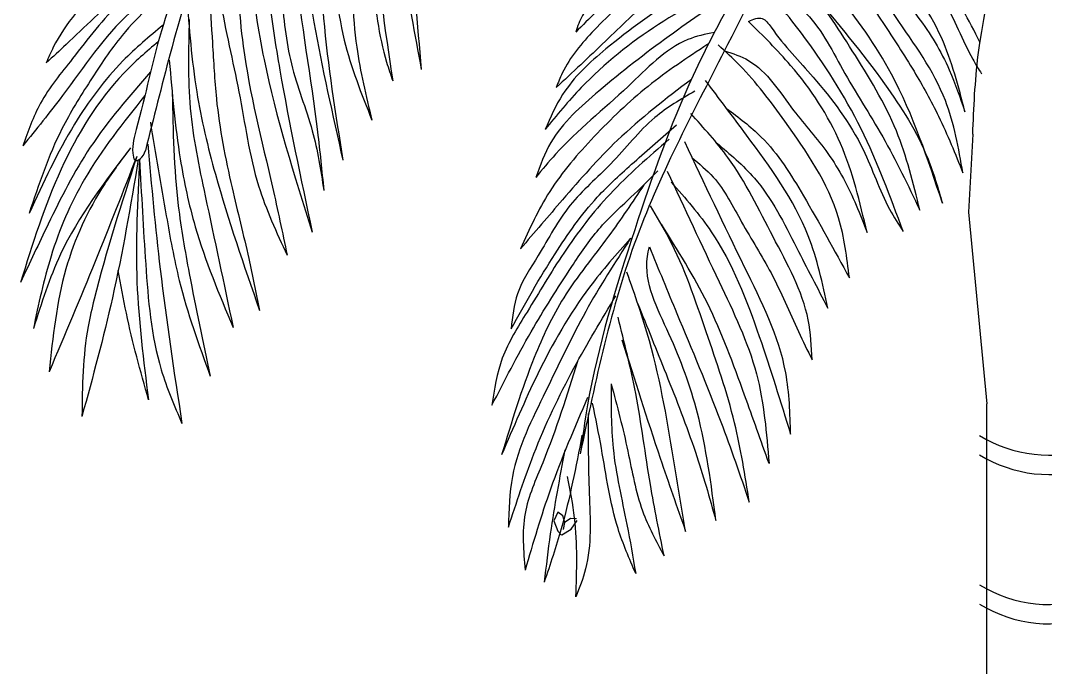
# Model space of a CAD drawing. Header units: millimetres. Extents: x 373.32 to 375.29, y 2563.49 to 2567.07.
# Drawn here: x 373.407 to 374.355, y 2565.283 to 2565.881 of the extents above; entities that cross this region are included whole.
import ezdxf

# ---------------------------------------------------------------- set-up
doc = ezdxf.new("R2010")
doc.units = ezdxf.units.MM
doc.header["$LTSCALE"] = 10
doc.layers.add('Vegetais', color=94, linetype='Continuous')

msp = doc.modelspace()

# ---------------------------------------------------------------- linework, layer by layer
at = {"layer": 'Vegetais'}
for p, q in [((374.28742, 2565.77614), (374.28337, 2565.704)), ((373.90358, 2565.42637), (373.89993, 2565.41859)), ((373.89993, 2565.41859), (373.90376, 2565.40884)), ((373.90829, 2565.42311), (373.90358, 2565.42637)), ((373.91028, 2565.41708), (373.90829, 2565.42311)), ((373.9154, 2565.42074), (373.91042, 2565.41739)), ((373.9209, 2565.42019), (373.9154, 2565.42074)), ((373.91588, 2565.4107), (373.92153, 2565.4187)), ((373.90376, 2565.40884), (373.90703, 2565.40535)), ((373.90727, 2565.40545), (373.91588, 2565.4107)), ((373.90889, 2565.4105), (373.91028, 2565.41708))]:
    msp.add_line(p, q, dxfattribs=at)
at = {"layer": 'Vegetais', "color": 34}
for p in [(374.28337, 2565.704), (374.29997, 2563.49147)]:
    msp.add_line(p, (374.30056, 2565.52688), dxfattribs=at)
for centre, start, end in [((374.35813, 2565.60181), 238.2876, 288.62497), ((374.35813, 2565.58392), 238.28476, 288.79373), ((374.35813, 2565.46365), 238.26567, 289.93256), ((374.35813, 2565.44577), 238.26284, 290.1026)]:
    msp.add_arc(centre, 0.12258, start, end, dxfattribs=at)
for points, knots in [([(374.33284, 2566.17729), (374.31531, 2566.19067), (374.27138, 2566.22418), (374.18377, 2566.27394), (374.0597, 2566.29287), (373.93388, 2566.28865), (373.81642, 2566.2641), (373.73338, 2566.18719), (373.6504, 2566.11998), (373.60429, 2566.03424), (373.56874, 2565.95659), (373.53487, 2565.87653), (373.52084, 2565.80371), (373.50928, 2565.76549), (373.51222, 2565.74782), (373.52051, 2565.75507), (373.52231, 2565.76108)], [0, 0, 0, 0, 4.726503, 11.842611, 21.312707, 31.065893, 38.975755, 46.166166, 54.877749, 61.655202, 66.713658, 73.199178, 80.366043, 81.948867, 82.410355, 83.39627, 83.39627, 83.39627, 83.39627]), ([(374.28742, 2565.77614), (374.28843, 2565.80066), (374.29186, 2565.88375), (374.32652, 2565.98908), (374.30982, 2566.09367), (374.28173, 2566.16434), (374.21686, 2566.23125), (374.10967, 2566.28101), (373.96793, 2566.27181), (373.80845, 2566.25154), (373.69476, 2566.14548), (373.61592, 2566.04769), (373.57335, 2565.95019), (373.54575, 2565.85537), (373.52971, 2565.79099), (373.52231, 2565.76108)], [0, 0, 0, 0, 5.255262, 17.807073, 23.014796, 27.630123, 33.889726, 42.511519, 51.955877, 63.968667, 75.914622, 83.921331, 90.872833, 98.48493, 105.083332, 105.083332, 105.083332, 105.083332]), ([(374.26894, 2566.17353), (374.23461, 2566.14727), (374.16481, 2566.09388), (374.10227, 2565.96437), (374.02555, 2565.83643), (373.97228, 2565.68341), (373.93633, 2565.56624), (373.92646, 2565.49563), (373.92433, 2565.48042)], [0, 0, 0, 0, 0.163234, 0.331826, 0.54075, 0.735694, 0.949832, 1.008627, 1.008627, 1.008627, 1.008627]), ([(374.2827, 2566.15323), (374.25917, 2566.1385), (374.19229, 2566.0937), (374.1228, 2565.98572), (374.05229, 2565.84005), (373.96629, 2565.68093), (373.93854, 2565.5483), (373.92433, 2565.48042)], [1.691057, 1.691057, 1.691057, 1.691057, 7.594198, 18.888716, 28.400162, 42.49511, 57.273691, 57.273691, 57.273691, 57.273691])]:
    msp.add_open_spline(points, degree=3, knots=knots, dxfattribs=at)
at = {"layer": 'Vegetais'}
for points, knots in [([(373.79159, 2566.22238), (373.78073, 2566.18484), (373.76459, 2566.12909), (373.77107, 2566.04122), (373.76723, 2565.95022), (373.77367, 2565.87806), (373.77742, 2565.83602)], [0, 0, 0, 0, 0.1478679, 0.2196281, 0.3352989, 0.4966861, 0.4966861, 0.4966861, 0.4966861]), ([(373.75415, 2566.19626), (373.74971, 2566.17639), (373.7383, 2566.12541), (373.73141, 2566.04872), (373.73306, 2565.9445), (373.74387, 2565.87298), (373.75102, 2565.8257)], [0, 0, 0, 0, 0.0779439, 0.2000359, 0.2937554, 0.4766411, 0.4766411, 0.4766411, 0.4766411]), ([(373.75415, 2566.19626), (373.75237, 2566.16412), (373.74914, 2566.10411), (373.74931, 2566.01655), (373.76021, 2565.92848), (373.77132, 2565.86883), (373.77742, 2565.83602)], [0.398703, 0.398703, 0.398703, 0.398703, 7.29466, 13.272435, 19.122755, 26.270936, 26.270936, 26.270936, 26.270936]), ([(373.72079, 2566.16694), (373.71709, 2566.1176), (373.71129, 2566.03461), (373.7317, 2565.9275), (373.73841, 2565.86171), (373.74902, 2565.83141), (373.75102, 2565.8257)], [0.361857, 0.361857, 0.361857, 0.361857, 10.892768, 18.083883, 23.657298, 24.952067, 24.952067, 24.952067, 24.952067]), ([(373.71983, 2566.15399), (373.71346, 2566.11849), (373.70111, 2566.04962), (373.71267, 2565.95024), (373.71383, 2565.86329), (373.72631, 2565.81166), (373.73175, 2565.78918)], [0, 0, 0, 0, 0.1372963, 0.2663648, 0.3808743, 0.4692003, 0.4692003, 0.4692003, 0.4692003]), ([(373.68868, 2566.13393), (373.68659, 2566.1046), (373.68298, 2566.04492), (373.69414, 2565.95489), (373.70084, 2565.86697), (373.72204, 2565.81361), (373.73175, 2565.78918)], [0.841948, 0.841948, 0.841948, 0.841948, 7.122481, 13.624106, 20.257032, 25.855754, 25.855754, 25.855754, 25.855754]), ([(373.66447, 2566.07747), (373.66128, 2566.0462), (373.65625, 2565.99689), (373.66257, 2565.89663), (373.6786, 2565.81096), (373.68543, 2565.74236), (373.68723, 2565.72428)], [0, 0, 0, 0, 0.1201521, 0.1894306, 0.3838856, 0.4534614, 0.4534614, 0.4534614, 0.4534614]), ([(373.66447, 2566.07747), (373.66363, 2566.03103), (373.66389, 2565.96482), (373.68144, 2565.85639), (373.69533, 2565.79459), (373.70488, 2565.75212)], [2.49302, 2.49302, 2.49302, 2.49302, 12.412516, 16.658266, 25.982338, 25.982338, 25.982338, 25.982338]), ([(373.68549, 2566.06779), (373.68399, 2566.0303), (373.68153, 2565.96893), (373.68719, 2565.86326), (373.69792, 2565.79589), (373.70488, 2565.75212)], [0, 0, 0, 0, 0.1436389, 0.2351445, 0.4047566, 0.4047566, 0.4047566, 0.4047566]), ([(373.61362, 2566.03389), (373.61107, 2566.00619), (373.60568, 2565.94761), (373.61068, 2565.84384), (373.63539, 2565.74976), (373.64893, 2565.68528), (373.65334, 2565.66429)], [0, 0, 0, 0, 0.1064981, 0.2252518, 0.3955795, 0.4777219, 0.4777219, 0.4777219, 0.4777219]), ([(373.61362, 2566.03389), (373.61107, 2566.00619), (373.60568, 2565.94761), (373.61068, 2565.84384), (373.63539, 2565.74976), (373.64893, 2565.68528), (373.65334, 2565.66429)], [0, 0, 0, 0, 0.1064981, 0.2252518, 0.3955795, 0.4777219, 0.4777219, 0.4777219, 0.4777219]), ([(373.61362, 2566.03389), (373.6148, 2565.99868), (373.61692, 2565.93542), (373.63465, 2565.81791), (373.65986, 2565.73835), (373.67658, 2565.68558)], [0, 0, 0, 0, 0.1348564, 0.2423051, 0.4539255, 0.4539255, 0.4539255, 0.4539255]), ([(373.61362, 2566.03389), (373.6148, 2565.99868), (373.61692, 2565.93542), (373.63465, 2565.81791), (373.65986, 2565.73835), (373.67658, 2565.68558)], [0, 0, 0, 0, 0.1348564, 0.2423051, 0.4539255, 0.4539255, 0.4539255, 0.4539255]), ([(373.63568, 2566.02518), (373.63448, 2565.98476), (373.6326, 2565.92115), (373.65056, 2565.80788), (373.66598, 2565.73543), (373.67658, 2565.68558)], [0, 0, 0, 0, 0.1544163, 0.242993, 0.4382708, 0.4382708, 0.4382708, 0.4382708]), ([(373.63568, 2566.02518), (373.63448, 2565.98476), (373.6326, 2565.92115), (373.65056, 2565.80788), (373.66598, 2565.73543), (373.67658, 2565.68558)], [0, 0, 0, 0, 0.1544163, 0.242993, 0.4382708, 0.4382708, 0.4382708, 0.4382708]), ([(374.29411, 2565.8613), (374.28382, 2565.88163), (374.26262, 2565.9225), (374.21727, 2565.96838), (374.18674, 2566.0136), (374.15911, 2566.02239), (374.14999, 2566.02515)], [0.374644, 0.374644, 0.374644, 0.374644, 5.209569, 10.166153, 14.280365, 16.28111, 16.28111, 16.28111, 16.28111]), ([(374.13109, 2566.02329), (374.11573, 2566.01538), (374.07492, 2565.99428), (374.01547, 2565.95537), (373.96163, 2565.92049), (373.92757, 2565.89275), (373.92201, 2565.87604), (373.92023, 2565.87069)], [0.14995, 0.14995, 0.14995, 0.14995, 3.851134, 9.991547, 15.278993, 17.812489, 19.005457, 19.005457, 19.005457, 19.005457]), ([(373.63534, 2566.01332), (373.6356, 2565.99916), (373.63745, 2565.96295), (373.64871, 2565.90608), (373.65382, 2565.84047), (373.67825, 2565.78282), (373.68439, 2565.74284), (373.68723, 2565.72428)], [3.997035, 3.997035, 3.997035, 3.997035, 7.030827, 11.779042, 16.39061, 21.023157, 25.033645, 25.033645, 25.033645, 25.033645]), ([(373.58328, 2565.9881), (373.56551, 2565.97615), (373.53131, 2565.95315), (373.47859, 2565.91351), (373.44462, 2565.87482), (373.43261, 2565.84709), (373.43051, 2565.84223)], [0, 0, 0, 0, 0.0819686, 0.1577633, 0.2531686, 0.2734147, 0.2734147, 0.2734147, 0.2734147]), ([(373.58328, 2565.9881), (373.56551, 2565.97615), (373.53131, 2565.95315), (373.47859, 2565.91351), (373.44462, 2565.87482), (373.43261, 2565.84709), (373.43051, 2565.84223)], [0, 0, 0, 0, 0.0819686, 0.1577633, 0.2531686, 0.2734147, 0.2734147, 0.2734147, 0.2734147]), ([(374.11209, 2565.9876), (374.09941, 2565.98581), (374.06304, 2565.98017), (374.01565, 2565.94313), (373.96074, 2565.91157), (373.93275, 2565.88333), (373.92023, 2565.87069)], [0.232559, 0.232559, 0.232559, 0.232559, 2.942399, 8.043101, 12.725678, 16.515092, 16.515092, 16.515092, 16.515092]), ([(374.27838, 2565.74038), (374.27435, 2565.76327), (374.26501, 2565.81621), (374.21135, 2565.89013), (374.17018, 2565.95378), (374.1354, 2565.98244), (374.12894, 2565.98776)], [0, 0, 0, 0, 0.0879817, 0.2035151, 0.3437822, 0.3757527, 0.3757527, 0.3757527, 0.3757527]), ([(374.28019, 2565.79686), (374.27421, 2565.82036), (374.26107, 2565.87199), (374.21751, 2565.93185), (374.17951, 2565.9762), (374.15448, 2565.9907), (374.14705, 2565.995)], [0, 0, 0, 0, 0.0920767, 0.2023336, 0.2799781, 0.3126972, 0.3126972, 0.3126972, 0.3126972]), ([(374.09309, 2565.98452), (374.082, 2565.97657), (374.0462, 2565.95092), (373.9888, 2565.92115), (373.93901, 2565.87619), (373.91179, 2565.84382), (373.90392, 2565.82388), (373.90213, 2565.81935)], [0, 0, 0, 0, 0.0522777, 0.168665, 0.2455292, 0.3087955, 0.3274351, 0.3274351, 0.3274351, 0.3274351]), ([(374.16592, 2565.98344), (374.17435, 2565.9798), (374.19505, 2565.97088), (374.22665, 2565.94174), (374.26393, 2565.90216), (374.27933, 2565.8583), (374.2928, 2565.83663), (374.29559, 2565.83214)], [0, 0, 0, 0, 0.0349312, 0.0858441, 0.1629388, 0.2404476, 0.2606608, 0.2606608, 0.2606608, 0.2606608]), ([(373.58391, 2565.97187), (373.58584, 2565.94802), (373.59012, 2565.89523), (373.61065, 2565.81523), (373.62115, 2565.73342), (373.64353, 2565.68535), (373.65334, 2565.66429)], [0, 0, 0, 0, 0.0914544, 0.2024861, 0.3160192, 0.4045057, 0.4045057, 0.4045057, 0.4045057]), ([(373.58391, 2565.97187), (373.58584, 2565.94802), (373.59012, 2565.89523), (373.61065, 2565.81523), (373.62115, 2565.73342), (373.64353, 2565.68535), (373.65334, 2565.66429)], [0, 0, 0, 0, 0.0914544, 0.2024861, 0.3160192, 0.4045057, 0.4045057, 0.4045057, 0.4045057]), ([(374.14796, 2565.97238), (374.15464, 2565.96953), (374.16729, 2565.96412), (374.18385, 2565.94501), (374.20697, 2565.91922), (374.23927, 2565.88435), (374.26523, 2565.84107), (374.27575, 2565.80998), (374.28019, 2565.79686)], [0, 0, 0, 0, 0.0274083, 0.0519266, 0.0953089, 0.1608693, 0.2333998, 0.286407, 0.286407, 0.286407, 0.286407]), ([(373.57725, 2565.95448), (373.57982, 2565.92326), (373.5838, 2565.87483), (373.58743, 2565.79831), (373.60048, 2565.73178), (373.61702, 2565.66724), (373.62462, 2565.62926), (373.62782, 2565.61321)], [0, 0, 0, 0, 0.1200101, 0.1861632, 0.2931357, 0.3787888, 0.4414587, 0.4414587, 0.4414587, 0.4414587]), ([(373.57725, 2565.95448), (373.57982, 2565.92326), (373.5838, 2565.87483), (373.58743, 2565.79831), (373.60048, 2565.73178), (373.61702, 2565.66724), (373.62462, 2565.62926), (373.62782, 2565.61321)], [0, 0, 0, 0, 0.1200101, 0.1861632, 0.2931357, 0.3787888, 0.4414587, 0.4414587, 0.4414587, 0.4414587]), ([(374.07498, 2565.94906), (374.0555, 2565.93456), (374.01322, 2565.90315), (373.95435, 2565.86236), (373.9094, 2565.82072), (373.89671, 2565.79165), (373.89184, 2565.78049)], [0.274224, 0.274224, 0.274224, 0.274224, 5.471248, 11.54502, 15.698333, 18.288797, 18.288797, 18.288797, 18.288797]), ([(374.08497, 2565.9375), (374.08121, 2565.94291), (374.07037, 2565.95852), (374.03215, 2565.9269), (373.99179, 2565.9058), (373.9468, 2565.86092), (373.91728, 2565.83345), (373.90213, 2565.81935)], [0, 0, 0, 0, 0.0223066, 0.0643028, 0.1432738, 0.2190299, 0.2989299, 0.2989299, 0.2989299, 0.2989299]), ([(374.25936, 2565.71233), (374.24589, 2565.7532), (374.22284, 2565.82309), (374.16914, 2565.89954), (374.13495, 2565.93546), (374.1217, 2565.94937)], [0, 0, 0, 0, 0.1639136, 0.2802663, 0.3538902, 0.3538902, 0.3538902, 0.3538902]), ([(373.56376, 2565.94413), (373.54107, 2565.93033), (373.4986, 2565.90438), (373.45901, 2565.8506), (373.4242, 2565.80853), (373.41365, 2565.77897), (373.40884, 2565.76547)], [0.060167, 0.060167, 0.060167, 0.060167, 5.683516, 10.603902, 14.231761, 17.276974, 17.276974, 17.276974, 17.276974]), ([(373.56376, 2565.94413), (373.54107, 2565.93033), (373.4986, 2565.90438), (373.45901, 2565.8506), (373.4242, 2565.80853), (373.41365, 2565.77897), (373.40884, 2565.76547)], [0.060167, 0.060167, 0.060167, 0.060167, 5.683516, 10.603902, 14.231761, 17.276974, 17.276974, 17.276974, 17.276974]), ([(373.56388, 2565.94441), (373.54241, 2565.9332), (373.50017, 2565.91016), (373.46036, 2565.86968), (373.43666, 2565.84789), (373.43051, 2565.84223)], [0.731082, 0.731082, 0.731082, 0.731082, 5.885124, 10.995838, 12.786692, 12.786692, 12.786692, 12.786692]), ([(373.56388, 2565.94441), (373.54241, 2565.9332), (373.50017, 2565.91016), (373.46036, 2565.86968), (373.43666, 2565.84789), (373.43051, 2565.84223)], [0.731082, 0.731082, 0.731082, 0.731082, 5.885124, 10.995838, 12.786692, 12.786692, 12.786692, 12.786692]), ([(374.23853, 2565.706), (374.23247, 2565.73091), (374.21968, 2565.78341), (374.17765, 2565.85136), (374.14124, 2565.90799), (374.11338, 2565.93515), (374.10384, 2565.94445)], [0, 0, 0, 0, 0.0975995, 0.2056779, 0.3034746, 0.3543716, 0.3543716, 0.3543716, 0.3543716]), ([(374.13837, 2565.93174), (374.14907, 2565.92882), (374.17755, 2565.92106), (374.20433, 2565.879), (374.23252, 2565.83682), (374.2581, 2565.7903), (374.27121, 2565.75802), (374.27838, 2565.74038)], [0, 0, 0, 0, 0.0414497, 0.1102705, 0.1788675, 0.2393615, 0.3123336, 0.3123336, 0.3123336, 0.3123336]), ([(373.55515, 2565.92345), (373.53859, 2565.9128), (373.49477, 2565.88342), (373.45443, 2565.82169), (373.42127, 2565.7808), (373.40884, 2565.76547)], [0.619038, 0.619038, 0.619038, 0.619038, 4.800718, 11.863343, 16.100846, 16.100846, 16.100846, 16.100846]), ([(373.55515, 2565.92345), (373.53859, 2565.9128), (373.49477, 2565.88342), (373.45443, 2565.82169), (373.42127, 2565.7808), (373.40884, 2565.76547)], [0.619038, 0.619038, 0.619038, 0.619038, 4.800718, 11.863343, 16.100846, 16.100846, 16.100846, 16.100846]), ([(374.0759, 2565.92215), (374.04908, 2565.90822), (373.99493, 2565.88009), (373.93308, 2565.83086), (373.9027, 2565.79376), (373.89184, 2565.78049)], [0, 0, 0, 0, 0.1157115, 0.2335425, 0.2991732, 0.2991732, 0.2991732, 0.2991732]), ([(373.5534, 2565.91905), (373.53484, 2565.9028), (373.50344, 2565.87511), (373.471, 2565.82565), (373.4379, 2565.7727), (373.4236, 2565.72962), (373.41476, 2565.703)], [0.118095, 0.118095, 0.118095, 0.118095, 5.369151, 9.035214, 12.731703, 18.708703, 18.708703, 18.708703, 18.708703]), ([(373.5534, 2565.91905), (373.53484, 2565.9028), (373.50344, 2565.87511), (373.471, 2565.82565), (373.4379, 2565.7727), (373.4236, 2565.72962), (373.41476, 2565.703)], [0.118095, 0.118095, 0.118095, 0.118095, 5.369151, 9.035214, 12.731703, 18.708703, 18.708703, 18.708703, 18.708703]), ([(374.07039, 2565.91113), (374.04892, 2565.89663), (374.00462, 2565.86671), (373.94605, 2565.82086), (373.89894, 2565.77907), (373.88728, 2565.74733), (373.88318, 2565.73615)], [0, 0, 0, 0, 0.0990222, 0.2043382, 0.2874257, 0.332579, 0.332579, 0.332579, 0.332579]), ([(374.09271, 2565.91499), (374.10632, 2565.9078), (374.13958, 2565.89024), (374.16711, 2565.83278), (374.20609, 2565.77383), (374.22755, 2565.72896), (374.23853, 2565.706)], [0, 0, 0, 0, 0.0577218, 0.1410508, 0.2337943, 0.3309405, 0.3309405, 0.3309405, 0.3309405]), ([(374.22314, 2565.68609), (374.21125, 2565.71826), (374.18727, 2565.78317), (374.13947, 2565.85835), (374.10501, 2565.9001), (374.09271, 2565.91499)], [0, 0, 0, 0, 0.1310918, 0.2644793, 0.3384781, 0.3384781, 0.3384781, 0.3384781]), ([(373.56035, 2565.90401), (373.56265, 2565.87436), (373.56698, 2565.81871), (373.59029, 2565.72126), (373.61333, 2565.65494), (373.62782, 2565.61321)], [0, 0, 0, 0, 0.11376, 0.2134709, 0.3826349, 0.3826349, 0.3826349, 0.3826349]), ([(373.56035, 2565.90401), (373.56265, 2565.87436), (373.56698, 2565.81871), (373.59029, 2565.72126), (373.61333, 2565.65494), (373.62782, 2565.61321)], [0, 0, 0, 0, 0.11376, 0.2134709, 0.3826349, 0.3826349, 0.3826349, 0.3826349]), ([(374.13913, 2565.907), (374.16204, 2565.8795), (374.20187, 2565.83168), (374.24385, 2565.76598), (374.2553, 2565.72639), (374.25936, 2565.71233)], [0, 0, 0, 0, 0.1373216, 0.238795, 0.2946932, 0.2946932, 0.2946932, 0.2946932]), ([(373.56279, 2565.88239), (373.56202, 2565.85495), (373.5605, 2565.79999), (373.58046, 2565.70536), (373.59478, 2565.63805), (373.60339, 2565.59754)], [0, 0, 0, 0, 0.1047611, 0.2098357, 0.3686661, 0.3686661, 0.3686661, 0.3686661]), ([(373.56279, 2565.88239), (373.56202, 2565.85495), (373.5605, 2565.79999), (373.58046, 2565.70536), (373.59478, 2565.63805), (373.60339, 2565.59754)], [0, 0, 0, 0, 0.1047611, 0.2098357, 0.3686661, 0.3686661, 0.3686661, 0.3686661]), ([(374.08003, 2565.88061), (374.08457, 2565.88258), (374.09314, 2565.8863), (374.11134, 2565.85969), (374.14458, 2565.82585), (374.18666, 2565.76993), (374.20337, 2565.71673), (374.21872, 2565.69294), (374.22314, 2565.68609)], [0, 0, 0, 0, 0.0165566, 0.0312675, 0.1083622, 0.2122169, 0.2892909, 0.3204042, 0.3204042, 0.3204042, 0.3204042]), ([(373.53863, 2565.8772), (373.52581, 2565.86659), (373.49429, 2565.84009), (373.45097, 2565.78148), (373.42773, 2565.7311), (373.41476, 2565.703)], [0.327572, 0.327572, 0.327572, 0.327572, 3.884553, 9.133129, 15.754402, 15.754402, 15.754402, 15.754402]), ([(373.53863, 2565.8772), (373.52581, 2565.86659), (373.49429, 2565.84009), (373.45097, 2565.78148), (373.42773, 2565.7311), (373.41476, 2565.703)], [0.327572, 0.327572, 0.327572, 0.327572, 3.884553, 9.133129, 15.754402, 15.754402, 15.754402, 15.754402]), ([(374.18962, 2565.68519), (374.18308, 2565.71324), (374.16998, 2565.76935), (374.12706, 2565.83408), (374.09338, 2565.86741), (374.08003, 2565.88061)], [0, 0, 0, 0, 0.109661, 0.2192915, 0.2912286, 0.2912286, 0.2912286, 0.2912286]), ([(374.04846, 2565.8704), (374.03996, 2565.86887), (374.00886, 2565.86164), (373.9642, 2565.81323), (373.91474, 2565.77453), (373.88921, 2565.74348), (373.88318, 2565.73615)], [0.873652, 0.873652, 0.873652, 0.873652, 2.70007, 7.708466, 14.268173, 16.295981, 16.295981, 16.295981, 16.295981]), ([(373.53422, 2565.86193), (373.52311, 2565.85259), (373.48557, 2565.81985), (373.4394, 2565.74368), (373.4178, 2565.67458), (373.40672, 2565.63916)], [0.773512, 0.773512, 0.773512, 0.773512, 3.873866, 11.432399, 19.382945, 19.382945, 19.382945, 19.382945]), ([(373.53422, 2565.86193), (373.52311, 2565.85259), (373.48557, 2565.81985), (373.4394, 2565.74368), (373.4178, 2565.67458), (373.40672, 2565.63916)], [0.773512, 0.773512, 0.773512, 0.773512, 3.873866, 11.432399, 19.382945, 19.382945, 19.382945, 19.382945]), ([(374.04234, 2565.85943), (374.0235, 2565.84699), (373.98568, 2565.82199), (373.93729, 2565.7754), (373.89465, 2565.72642), (373.87735, 2565.68833), (373.8691, 2565.67018)], [0, 0, 0, 0, 0.0862649, 0.173265, 0.256758, 0.3327312, 0.3327312, 0.3327312, 0.3327312]), ([(374.17333, 2565.64332), (374.17102, 2565.66213), (374.16452, 2565.71517), (374.1209, 2565.77914), (374.08179, 2565.83146), (374.05872, 2565.85267), (374.05196, 2565.8589)], [0, 0, 0, 0, 0.0719163, 0.2027764, 0.2874249, 0.3225781, 0.3225781, 0.3225781, 0.3225781]), ([(374.05778, 2565.85352), (374.06551, 2565.85094), (374.09323, 2565.84166), (374.11817, 2565.79949), (374.15591, 2565.75899), (374.17679, 2565.71918), (374.18642, 2565.69367), (374.18962, 2565.68519)], [0, 0, 0, 0, 0.0306942, 0.1100708, 0.1750454, 0.2448534, 0.2796101, 0.2796101, 0.2796101, 0.2796101]), ([(373.54433, 2565.8446), (373.54698, 2565.81409), (373.55148, 2565.76225), (373.56927, 2565.67861), (373.59049, 2565.62819), (373.60339, 2565.59754)], [0, 0, 0, 0, 0.1172433, 0.1992086, 0.3262396, 0.3262396, 0.3262396, 0.3262396]), ([(373.54433, 2565.8446), (373.54698, 2565.81409), (373.55148, 2565.76225), (373.56927, 2565.67861), (373.59049, 2565.62819), (373.60339, 2565.59754)], [0, 0, 0, 0, 0.1172433, 0.1992086, 0.3262396, 0.3262396, 0.3262396, 0.3262396]), ([(373.52703, 2565.83382), (373.50736, 2565.81132), (373.46981, 2565.76836), (373.43513, 2565.69948), (373.41516, 2565.65709), (373.40672, 2565.63916)], [0, 0, 0, 0, 0.1139713, 0.2176293, 0.2936048, 0.2936048, 0.2936048, 0.2936048]), ([(373.52703, 2565.83382), (373.50736, 2565.81132), (373.46981, 2565.76836), (373.43513, 2565.69948), (373.41516, 2565.65709), (373.40672, 2565.63916)], [0, 0, 0, 0, 0.1139713, 0.2176293, 0.2936048, 0.2936048, 0.2936048, 0.2936048]), ([(374.02718, 2565.82699), (374.00371, 2565.80903), (373.96032, 2565.77582), (373.91129, 2565.71946), (373.88207, 2565.68533), (373.8691, 2565.67018)], [0, 0, 0, 0, 0.1128732, 0.2086878, 0.2851067, 0.2851067, 0.2851067, 0.2851067]), ([(374.1534, 2565.61527), (374.14854, 2565.63807), (374.13601, 2565.69677), (374.08739, 2565.76348), (374.05286, 2565.80927), (374.04019, 2565.82608)], [0, 0, 0, 0, 0.0885574, 0.2280744, 0.3089685, 0.3089685, 0.3089685, 0.3089685]), ([(374.03026, 2565.81599), (374.0174, 2565.80852), (373.98738, 2565.79109), (373.95559, 2565.74857), (373.91189, 2565.71247), (373.88911, 2565.66787), (373.86429, 2565.63195), (373.86165, 2565.60731), (373.86046, 2565.59621)], [0, 0, 0, 0, 0.0564538, 0.1317581, 0.2003786, 0.2706707, 0.3220866, 0.3641995, 0.3641995, 0.3641995, 0.3641995]), ([(373.52176, 2565.81197), (373.5018, 2565.78702), (373.4656, 2565.74178), (373.43351, 2565.66673), (373.4234, 2565.6189), (373.41865, 2565.59642)], [0, 0, 0, 0, 0.1218971, 0.2210183, 0.3089706, 0.3089706, 0.3089706, 0.3089706]), ([(373.52176, 2565.81197), (373.5018, 2565.78702), (373.4656, 2565.74178), (373.43351, 2565.66673), (373.4234, 2565.6189), (373.41865, 2565.59642)], [0, 0, 0, 0, 0.1218971, 0.2210183, 0.3089706, 0.3089706, 0.3089706, 0.3089706]), ([(373.54704, 2565.81435), (373.5478, 2565.77945), (373.54902, 2565.72336), (373.56448, 2565.63627), (373.5755, 2565.58397), (373.58217, 2565.55237)], [0, 0, 0, 0, 0.1334106, 0.2144904, 0.3382224, 0.3382224, 0.3382224, 0.3382224]), ([(373.54704, 2565.81435), (373.5478, 2565.77945), (373.54902, 2565.72336), (373.56448, 2565.63627), (373.5755, 2565.58397), (373.58217, 2565.55237)], [0, 0, 0, 0, 0.1334106, 0.2144904, 0.3382224, 0.3382224, 0.3382224, 0.3382224]), ([(374.0598, 2565.80004), (374.07095, 2565.79169), (374.10003, 2565.76991), (374.13495, 2565.71356), (374.15946, 2565.6687), (374.17333, 2565.64332)], [0, 0, 0, 0, 0.0530166, 0.1383202, 0.2495408, 0.2495408, 0.2495408, 0.2495408]), ([(373.5268, 2565.78744), (373.53166, 2565.75856), (373.53991, 2565.70961), (373.5541, 2565.63003), (373.5716, 2565.5816), (373.58217, 2565.55237)], [0, 0, 0, 0, 0.1122342, 0.1902587, 0.3090094, 0.3090094, 0.3090094, 0.3090094]), ([(373.5268, 2565.78744), (373.53166, 2565.75856), (373.53991, 2565.70961), (373.5541, 2565.63003), (373.5716, 2565.5816), (373.58217, 2565.55237)], [0, 0, 0, 0, 0.1122342, 0.1902587, 0.3090094, 0.3090094, 0.3090094, 0.3090094]), ([(374.13891, 2565.56732), (374.13829, 2565.57983), (374.13628, 2565.62039), (374.10146, 2565.68138), (374.06972, 2565.74804), (374.03864, 2565.78212), (374.0266, 2565.79532)], [0, 0, 0, 0, 0.047588, 0.1542398, 0.2618739, 0.3299425, 0.3299425, 0.3299425, 0.3299425]), ([(373.86046, 2565.59621), (373.87354, 2565.61956), (373.89727, 2565.6619), (373.93454, 2565.71478), (373.97544, 2565.75161), (374.00023, 2565.77349), (374.01328, 2565.78501)], [0, 0, 0, 0, 0.1025802, 0.1860415, 0.2460151, 0.3127586, 0.3127586, 0.3127586, 0.3127586]), ([(374.00664, 2565.77174), (373.98781, 2565.75539), (373.9515, 2565.72384), (373.90888, 2565.66835), (373.87841, 2565.61618), (373.84973, 2565.57126), (373.845, 2565.54026), (373.84274, 2565.52541)], [0, 0, 0, 0, 0.0953275, 0.1838975, 0.2659689, 0.3279103, 0.3848025, 0.3848025, 0.3848025, 0.3848025]), ([(374.11898, 2565.49856), (374.11845, 2565.51777), (374.11693, 2565.57222), (374.07219, 2565.66063), (374.03928, 2565.73058), (374.02117, 2565.76908)], [0, 0, 0, 0, 0.0730062, 0.2068872, 0.3707159, 0.3707159, 0.3707159, 0.3707159]), ([(374.05045, 2565.76826), (374.06279, 2565.75793), (374.09449, 2565.7314), (374.12249, 2565.67459), (374.14371, 2565.63387), (374.1534, 2565.61527)], [0, 0, 0, 0, 0.0611421, 0.1570569, 0.2376736, 0.2376736, 0.2376736, 0.2376736]), ([(373.50851, 2565.76364), (373.48442, 2565.73205), (373.4454, 2565.68086), (373.42606, 2565.61979), (373.41865, 2565.59642)], [0, 0, 0, 0, 0.1505583, 0.2439142, 0.2439142, 0.2439142, 0.2439142]), ([(373.50851, 2565.76364), (373.48442, 2565.73205), (373.4454, 2565.68086), (373.42606, 2565.61979), (373.41865, 2565.59642)], [0, 0, 0, 0, 0.1505583, 0.2439142, 0.2439142, 0.2439142, 0.2439142]), ([(373.50851, 2565.76364), (373.50028, 2565.75269), (373.47475, 2565.71873), (373.44298, 2565.64949), (373.43658, 2565.58857), (373.43321, 2565.55643)], [0, 0, 0, 0, 0.0524686, 0.1627205, 0.2859146, 0.2859146, 0.2859146, 0.2859146]), ([(373.50851, 2565.76364), (373.50028, 2565.75269), (373.47475, 2565.71873), (373.44298, 2565.64949), (373.43658, 2565.58857), (373.43321, 2565.55643)], [0, 0, 0, 0, 0.0524686, 0.1627205, 0.2859146, 0.2859146, 0.2859146, 0.2859146]), ([(373.5244, 2565.76713), (373.52788, 2565.72846), (373.53567, 2565.64193), (373.54879, 2565.55605), (373.55604, 2565.50854)], [0, 0, 0, 0, 0.1486901, 0.3326966, 0.3326966, 0.3326966, 0.3326966]), ([(373.5244, 2565.76713), (373.52788, 2565.72846), (373.53567, 2565.64193), (373.54879, 2565.55605), (373.55604, 2565.50854)], [0, 0, 0, 0, 0.1486901, 0.3326966, 0.3326966, 0.3326966, 0.3326966]), ([(373.51427, 2565.75572), (373.5016, 2565.72329), (373.4755, 2565.65649), (373.44758, 2565.59042), (373.43321, 2565.55643)], [0, 0, 0, 0, 0.1333508, 0.2747168, 0.2747168, 0.2747168, 0.2747168]), ([(373.51427, 2565.75572), (373.5016, 2565.72329), (373.4755, 2565.65649), (373.44758, 2565.59042), (373.43321, 2565.55643)], [0, 0, 0, 0, 0.1333508, 0.2747168, 0.2747168, 0.2747168, 0.2747168]), ([(373.51427, 2565.75572), (373.50013, 2565.71194), (373.48334, 2565.65993), (373.46436, 2565.57963), (373.46392, 2565.54305), (373.46357, 2565.51517)], [0, 0, 0, 0, 0.1761801, 0.2093003, 0.3155142, 0.3155142, 0.3155142, 0.3155142]), ([(373.51427, 2565.75572), (373.50013, 2565.71194), (373.48334, 2565.65993), (373.46436, 2565.57963), (373.46392, 2565.54305), (373.46357, 2565.51517)], [0, 0, 0, 0, 0.1761801, 0.2093003, 0.3155142, 0.3155142, 0.3155142, 0.3155142]), ([(373.51568, 2565.75291), (373.50845, 2565.71007), (373.49494, 2565.62997), (373.47353, 2565.55162), (373.46357, 2565.51517)], [0, 0, 0, 0, 0.1662791, 0.3109168, 0.3109168, 0.3109168, 0.3109168]), ([(373.51568, 2565.75291), (373.50845, 2565.71007), (373.49494, 2565.62997), (373.47353, 2565.55162), (373.46357, 2565.51517)], [0, 0, 0, 0, 0.1662791, 0.3109168, 0.3109168, 0.3109168, 0.3109168]), ([(373.51683, 2565.75292), (373.5149, 2565.71504), (373.51111, 2565.6406), (373.52051, 2565.56666), (373.52513, 2565.53035)], [0, 0, 0, 0, 0.1449685, 0.2848826, 0.2848826, 0.2848826, 0.2848826]), ([(373.51683, 2565.75292), (373.5149, 2565.71504), (373.51111, 2565.6406), (373.52051, 2565.56666), (373.52513, 2565.53035)], [0, 0, 0, 0, 0.1449685, 0.2848826, 0.2848826, 0.2848826, 0.2848826]), ([(373.51683, 2565.75292), (373.51856, 2565.72071), (373.52204, 2565.65572), (373.52892, 2565.57176), (373.549, 2565.52496), (373.55604, 2565.50854)], [0, 0, 0, 0, 0.1239185, 0.2499917, 0.3181294, 0.3181294, 0.3181294, 0.3181294]), ([(373.51683, 2565.75292), (373.51856, 2565.72071), (373.52204, 2565.65572), (373.52892, 2565.57176), (373.549, 2565.52496), (373.55604, 2565.50854)], [0, 0, 0, 0, 0.1239185, 0.2499917, 0.3181294, 0.3181294, 0.3181294, 0.3181294]), ([(374.02751, 2565.75461), (374.0345, 2565.74887), (374.05428, 2565.73265), (374.07372, 2565.69269), (374.10326, 2565.64708), (374.12151, 2565.60266), (374.13462, 2565.57603), (374.13891, 2565.56732)], [0, 0, 0, 0, 0.0343662, 0.0972023, 0.1665705, 0.243072, 0.2802794, 0.2802794, 0.2802794, 0.2802794]), ([(373.84274, 2565.52541), (373.85444, 2565.54824), (373.87698, 2565.59223), (373.91117, 2565.64584), (373.94013, 2565.68926), (373.96975, 2565.71619), (373.98799, 2565.73408), (373.9963, 2565.74224)], [0, 0, 0, 0, 0.0981752, 0.1891327, 0.2437759, 0.2970714, 0.3417121, 0.3417121, 0.3417121, 0.3417121]), ([(374.00487, 2565.74194), (374.02074, 2565.70792), (374.04951, 2565.64626), (374.09185, 2565.55847), (374.09673, 2565.49958), (374.09906, 2565.47142)], [0, 0, 0, 0, 0.1442088, 0.2613511, 0.3686864, 0.3686864, 0.3686864, 0.3686864]), ([(374.00849, 2565.73199), (374.02156, 2565.71706), (374.05815, 2565.67531), (374.08996, 2565.59272), (374.10968, 2565.52873), (374.11898, 2565.49856)], [0, 0, 0, 0, 0.0756235, 0.211598, 0.3328992, 0.3328992, 0.3328992, 0.3328992]), ([(373.98325, 2565.72948), (373.97261, 2565.71339), (373.94905, 2565.67778), (373.90832, 2565.62893), (373.876, 2565.55986), (373.86087, 2565.50982), (373.8517, 2565.47947)], [0, 0, 0, 0, 0.0738723, 0.1635591, 0.242325, 0.3637513, 0.3637513, 0.3637513, 0.3637513]), ([(374.08076, 2565.43584), (374.0769, 2565.46044), (374.06849, 2565.51414), (374.0401, 2565.59478), (374.01728, 2565.66357), (373.99522, 2565.70013), (373.98928, 2565.70998)], [0, 0, 0, 0, 0.0951645, 0.2077096, 0.3269968, 0.3709966, 0.3709966, 0.3709966, 0.3709966]), ([(374.09906, 2565.47142), (374.09154, 2565.49252), (374.07376, 2565.54241), (374.04583, 2565.61907), (374.01446, 2565.66898), (373.99941, 2565.69293)], [0, 0, 0, 0, 0.0858758, 0.2030182, 0.3110744, 0.3110744, 0.3110744, 0.3110744]), ([(373.97104, 2565.67996), (373.95795, 2565.66524), (373.92411, 2565.62716), (373.88531, 2565.55849), (373.8624, 2565.50464), (373.8517, 2565.47947)], [0, 0, 0, 0, 0.0753291, 0.1948059, 0.2996098, 0.2996098, 0.2996098, 0.2996098]), ([(373.97104, 2565.67996), (373.95663, 2565.65765), (373.92721, 2565.61208), (373.89284, 2565.53783), (373.85944, 2565.47268), (373.8584, 2565.42848), (373.85803, 2565.41264)], [0, 0, 0, 0, 0.1014817, 0.2072181, 0.3149407, 0.3750789, 0.3750789, 0.3750789, 0.3750789]), ([(374.04996, 2565.41865), (374.04552, 2565.45231), (374.03765, 2565.51192), (374.00932, 2565.58977), (373.98147, 2565.64168), (373.98769, 2565.66897), (373.98837, 2565.67198)], [0, 0, 0, 0, 0.1289563, 0.2283547, 0.3230944, 0.3348756, 0.3348756, 0.3348756, 0.3348756]), ([(373.98837, 2565.67198), (373.99679, 2565.65146), (374.01893, 2565.59752), (374.05202, 2565.51967), (374.07225, 2565.46067), (374.08076, 2565.43584)], [0, 0, 0, 0, 0.0849646, 0.2233477, 0.3238344, 0.3238344, 0.3238344, 0.3238344]), ([(373.52513, 2565.53035), (373.51771, 2565.55701), (373.50669, 2565.5966), (373.4995, 2565.63704), (373.49716, 2565.65025)], [0, 0, 0, 0, 0.1058974, 0.1572711, 0.1572711, 0.1572711, 0.1572711]), ([(373.52513, 2565.53035), (373.51771, 2565.55701), (373.50669, 2565.5966), (373.4995, 2565.63704), (373.49716, 2565.65025)], [0, 0, 0, 0, 0.1058974, 0.1572711, 0.1572711, 0.1572711, 0.1572711]), ([(374.02189, 2565.4087), (374.01855, 2565.42859), (374.00866, 2565.4876), (373.99558, 2565.56901), (373.97495, 2565.62747), (373.96754, 2565.64846)], [0, 0, 0, 0, 0.0772963, 0.2293185, 0.3144436, 0.3144436, 0.3144436, 0.3144436]), ([(373.85803, 2565.41264), (373.86544, 2565.43538), (373.88191, 2565.48592), (373.91576, 2565.5575), (373.94416, 2565.60461), (373.95747, 2565.62668)], [0, 0, 0, 0, 0.0915414, 0.2035074, 0.3022225, 0.3022225, 0.3022225, 0.3022225]), ([(373.97751, 2565.6198), (373.98629, 2565.598), (374.00469, 2565.5523), (374.03088, 2565.48589), (374.04394, 2565.43987), (374.04996, 2565.41865)], [0, 0, 0, 0, 0.0900258, 0.188738, 0.273169, 0.273169, 0.273169, 0.273169]), ([(374.00196, 2565.38608), (373.99748, 2565.40805), (373.98733, 2565.45786), (373.97806, 2565.53238), (373.96527, 2565.5834), (373.95939, 2565.60684)], [0, 0, 0, 0, 0.0858688, 0.1946926, 0.2871704, 0.2871704, 0.2871704, 0.2871704]), ([(373.96301, 2565.58603), (373.97454, 2565.54946), (373.99327, 2565.49005), (374.01394, 2565.43129), (374.02189, 2565.4087)], [0, 0, 0, 0, 0.1468736, 0.2385815, 0.2385815, 0.2385815, 0.2385815]), ([(373.92192, 2565.56593), (373.9121, 2565.53454), (373.89737, 2565.48741), (373.86888, 2565.42515), (373.87187, 2565.39062), (373.8734, 2565.37291)], [0, 0, 0, 0, 0.1265022, 0.1899608, 0.2568401, 0.2568401, 0.2568401, 0.2568401]), ([(373.95305, 2565.54532), (373.95293, 2565.52534), (373.95267, 2565.48138), (373.96648, 2565.42352), (373.97311, 2565.38489), (373.97569, 2565.3698)], [0, 0, 0, 0, 0.0762775, 0.1678251, 0.2265146, 0.2265146, 0.2265146, 0.2265146]), ([(373.95305, 2565.54532), (373.95851, 2565.52462), (373.96879, 2565.48564), (373.9782, 2565.43009), (373.99461, 2565.3997), (374.00196, 2565.38608)], [0, 0, 0, 0, 0.0820965, 0.1546666, 0.2135815, 0.2135815, 0.2135815, 0.2135815]), ([(373.93126, 2565.53276), (373.91918, 2565.50468), (373.89675, 2565.45253), (373.88077, 2565.39806), (373.8734, 2565.37291)], [0, 0, 0, 0, 0.1169296, 0.2172315, 0.2172315, 0.2172315, 0.2172315]), ([(373.97569, 2565.3698), (373.96977, 2565.38352), (373.95382, 2565.42052), (373.94656, 2565.47483), (373.93867, 2565.51339), (373.93584, 2565.52722)], [0, 0, 0, 0, 0.0570701, 0.153814, 0.2079623, 0.2079623, 0.2079623, 0.2079623]), ([(373.93161, 2565.51795), (373.93172, 2565.49333), (373.93195, 2565.44557), (373.9357, 2565.38699), (373.92372, 2565.35666), (373.92035, 2565.34811)], [0, 0, 0, 0, 0.0947894, 0.1839281, 0.2189019, 0.2189019, 0.2189019, 0.2189019]), ([(373.92598, 2565.4977), (373.92041, 2565.46861), (373.91159, 2565.42249), (373.89661, 2565.37803), (373.89107, 2565.36161)], [0, 0, 0, 0, 0.1132433, 0.1795568, 0.1795568, 0.1795568, 0.1795568]), ([(373.91021, 2565.48421), (373.90532, 2565.4584), (373.8976, 2565.41773), (373.89282, 2565.37663), (373.89107, 2565.36161)], [0, 0, 0, 0, 0.1005771, 0.1584666, 0.1584666, 0.1584666, 0.1584666]), ([(373.92035, 2565.34811), (373.92123, 2565.3726), (373.92259, 2565.4101), (373.91507, 2565.44675), (373.91247, 2565.45946)], [0, 0, 0, 0, 0.0933535, 0.1429348, 0.1429348, 0.1429348, 0.1429348])]:
    msp.add_open_spline(points, degree=3, knots=knots, dxfattribs=at)

doc.saveas('drawing.dxf')
